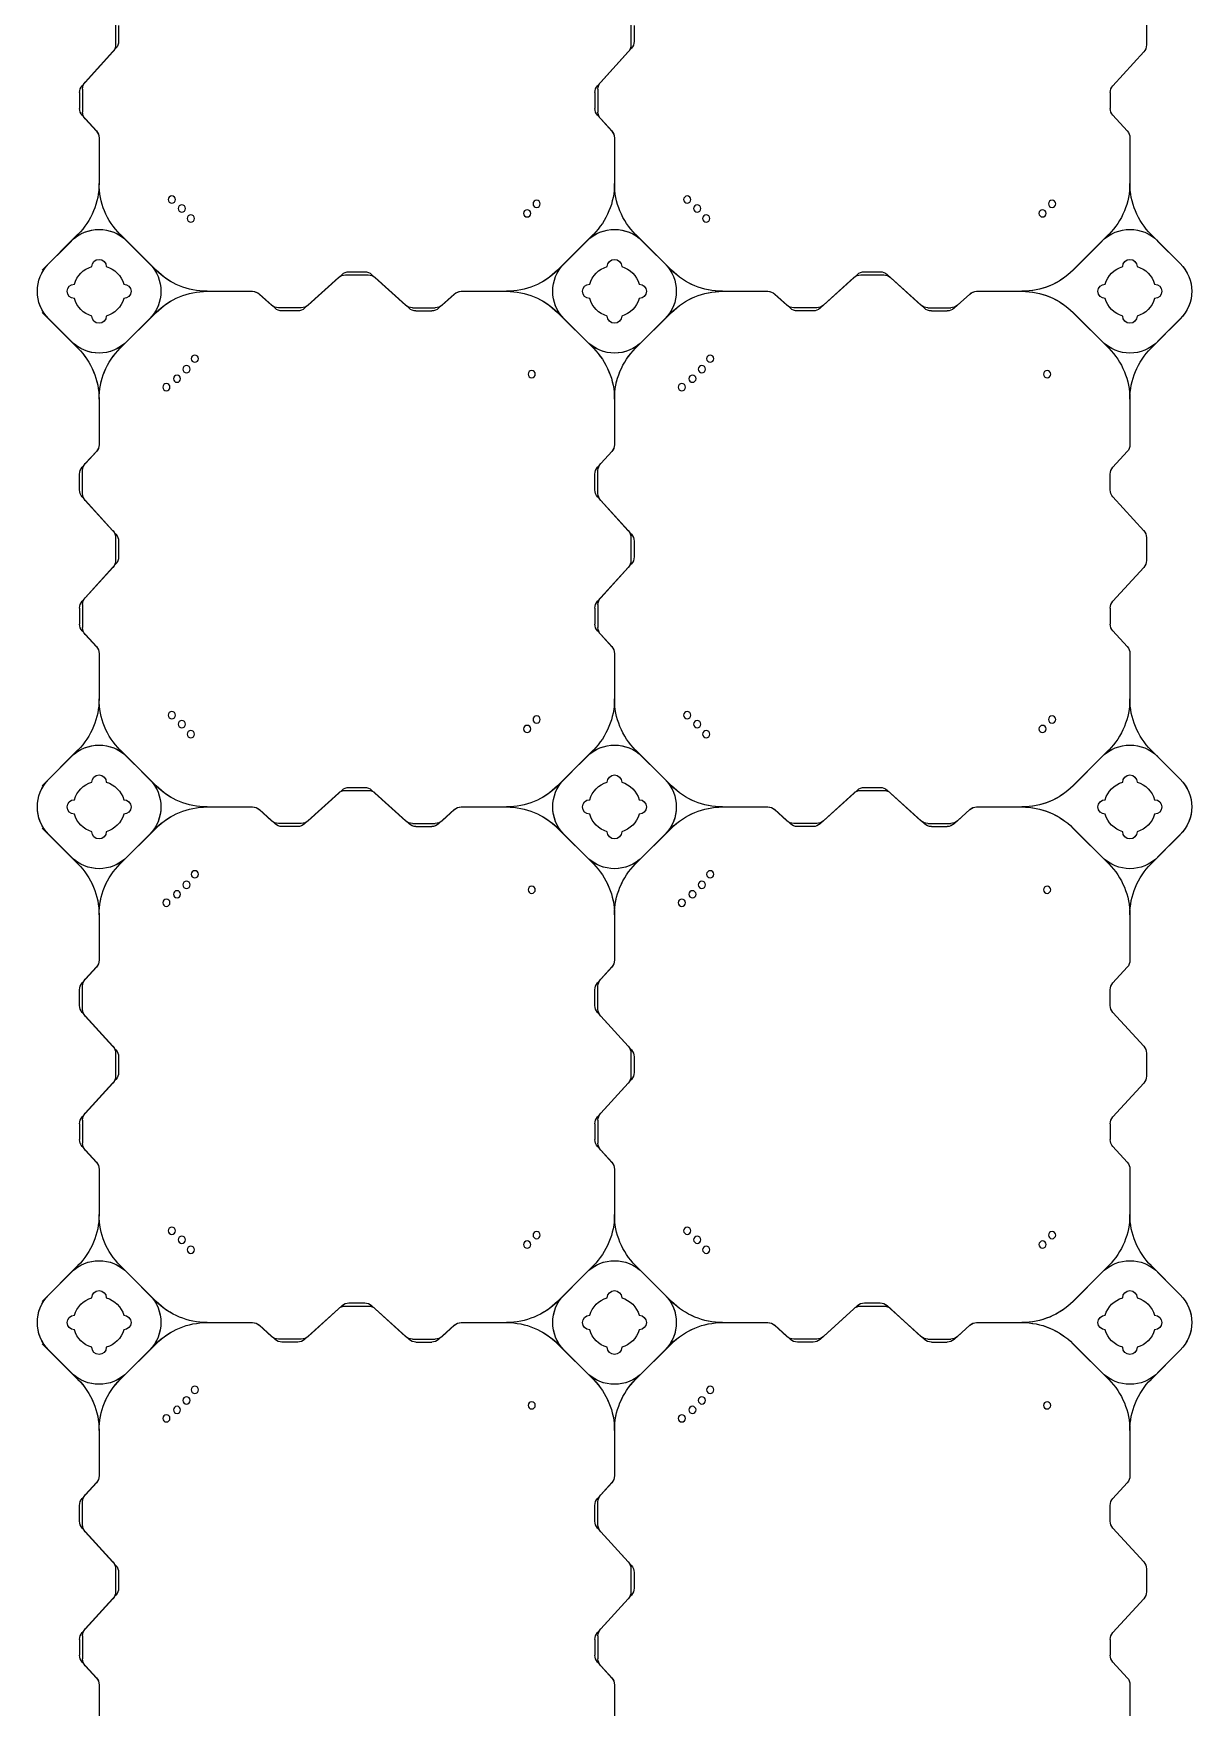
# Model space of a CAD drawing. Header units: millimetres. Extents: x -1612139 to -1260738, y 1141106 to 1536160.
# Drawn here: x -1325991 to -1324864, y 1188703 to 1190326 of the extents above; entities that cross this region are included whole.
import ezdxf

# ---------------------------------------------------------------- set-up
doc = ezdxf.new("R2010")
doc.units = ezdxf.units.MM
doc.header["$LTSCALE"] = 10
doc.layers.get('0').update_dxf_attribs({"linetype": 'CONTINUOUS'})
doc.layers.add('W-FLOAT_BOWL浮筒', color=253, linetype='CONTINUOUS')

# ---------------------------------------------------------------- blocks, each defined once
blk = doc.blocks.new('蓝色')
at = {"layer": 'W-FLOAT_BOWL浮筒', "color": 5}
for p, q in [((20006.3, -3648.4), (20006.3, -3604.2)), ((20006.3, -3648.2), (20006.3, -3604.2)), ((20506.3, -3648.4), (20506.3, -3604.2)), ((20506.3, -3648.2), (20506.3, -3604.2)), ((21006.3, -3648.4), (21006.3, -3604.2)), ((19989.9, -3670.3), (20003.7, -3655.1)), ((19992.9, -3666.8), (20003.7, -3654.9)), ((20489.9, -3670.3), (20503.7, -3655.1)), ((20492.9, -3666.8), (20503.7, -3654.9)), ((20989.9, -3670.3), (21003.7, -3655.1)), ((19987.3, -3692.3), (19987.3, -3677)), ((19990.3, -3695.8), (19990.3, -3673.5)), ((20487.3, -3692.3), (20487.3, -3677)), ((20490.3, -3695.8), (20490.3, -3673.5)), ((20987.3, -3692.3), (20987.3, -3677)), ((19989.9, -3699), (20019.7, -3731.8)), ((20489.9, -3699), (20519.7, -3731.8)), ((20989.9, -3699), (21019.7, -3731.8)), ((19992.9, -3702.5), (20022.7, -3735.3)), ((20492.9, -3702.5), (20522.7, -3735.3)), ((20022.3, -3760.8), (20022.3, -3738.5)), ((20025.3, -3757.3), (20025.3, -3742)), ((20522.3, -3760.8), (20522.3, -3738.5)), ((20525.3, -3757.3), (20525.3, -3742)), ((21022.3, -3760.8), (21022.3, -3738.5)), ((19992.9, -3796.8), (20022.7, -3764)), ((20492.9, -3796.8), (20522.7, -3764)), ((19989.9, -3800.3), (20019.7, -3767.5)), ((20489.9, -3800.3), (20519.7, -3767.5)), ((20989.9, -3800.3), (21019.7, -3767.5)), ((19987.3, -3807), (19987.3, -3822.3)), ((19990.3, -3803.5), (19990.3, -3825.8)), ((20487.3, -3807), (20487.3, -3822.3)), ((20490.3, -3803.5), (20490.3, -3825.8)), ((20987.3, -3807), (20987.3, -3822.3)), ((19989.9, -3829), (20003.7, -3844.2)), ((20489.9, -3829), (20503.7, -3844.2)), ((20989.9, -3829), (21003.7, -3844.2)), ((19992.9, -3832.5), (20003.7, -3844.4)), ((20492.9, -3832.5), (20503.7, -3844.4)), ((20006.3, -3894.9), (20006.3, -3850.9)), ((20006.3, -3894.9), (20006.3, -3851.1)), ((20506.3, -3894.9), (20506.3, -3850.9)), ((20506.3, -3894.9), (20506.3, -3851.1)), ((21006.3, -3894.9), (21006.3, -3850.9)), ((19951.1, -3979.1), (19985.8, -3944.4)), ((19957.5, -3972.8), (19985.8, -3944.5)), ((20061.6, -3979.1), (20026.8, -3944.4)), ((20055.2, -3972.8), (20026.8, -3944.5)), ((20451.1, -3979.1), (20485.8, -3944.4)), ((20457.5, -3972.8), (20485.8, -3944.5)), ((20561.6, -3979.1), (20526.8, -3944.4)), ((20555.2, -3972.8), (20526.8, -3944.5)), ((20951.1, -3979.1), (20985.8, -3944.4)), ((21055.2, -3972.8), (21026.8, -3944.5)), ((19979.5, -3950.8), (19951.2, -3979.1)), ((19957.5, -3972.7), (19979.4, -3950.8)), ((20033.2, -3950.8), (20055.2, -3972.7)), ((20033.2, -3950.8), (20061.5, -3979.1)), ((20479.5, -3950.8), (20451.2, -3979.1)), ((20457.5, -3972.7), (20479.4, -3950.8)), ((20533.2, -3950.8), (20555.2, -3972.7)), ((20533.2, -3950.8), (20561.5, -3979.1)), ((20979.5, -3950.8), (20951.2, -3979.1)), ((21033.2, -3950.8), (21055.2, -3972.7)), ((20173.5, -3986.2), (20161.6, -3997)), ((20177, -3983.2), (20161.8, -3997)), ((20202.5, -3983.6), (20180.2, -3983.6)), ((20199, -3980.6), (20183.7, -3980.6)), ((20205.7, -3983.2), (20238.5, -4013)), ((20209.2, -3986.2), (20242, -4016)), ((20303.5, -3986.2), (20270.7, -4016)), ((20307, -3983.2), (20274.2, -4013)), ((20310.2, -3983.6), (20332.5, -3983.6)), ((20313.7, -3980.6), (20329, -3980.6)), ((20335.7, -3983.2), (20350.9, -3997)), ((20339.2, -3986.2), (20351.1, -3997)), ((20673.5, -3986.2), (20661.6, -3997)), ((20677, -3983.2), (20661.8, -3997)), ((20702.5, -3983.6), (20680.2, -3983.6)), ((20699, -3980.6), (20683.7, -3980.6)), ((20705.7, -3983.2), (20738.5, -4013)), ((20709.2, -3986.2), (20742, -4016)), ((20803.5, -3986.2), (20770.7, -4016)), ((20807, -3983.2), (20774.2, -4013)), ((20810.2, -3983.6), (20832.5, -3983.6)), ((20813.7, -3980.6), (20829, -3980.6)), ((20835.7, -3983.2), (20850.9, -3997)), ((20839.2, -3986.2), (20851.1, -3997)), ((20110.9, -3999.6), (20155.1, -3999.6)), ((20110.9, -3999.6), (20154.9, -3999.6)), ((20357.6, -3999.6), (20401.6, -3999.6)), ((20357.8, -3999.6), (20401.6, -3999.6)), ((20610.9, -3999.6), (20655.1, -3999.6)), ((20610.9, -3999.6), (20654.9, -3999.6)), ((20857.6, -3999.6), (20901.6, -3999.6)), ((20857.8, -3999.6), (20901.6, -3999.6)), ((19985.8, -4054.9), (19951.1, -4020.1)), ((19979.5, -4048.4), (19951.2, -4020.1)), ((20026.8, -4054.9), (20061.6, -4020.1)), ((20033.2, -4048.4), (20061.5, -4020.1)), ((20245.2, -4015.6), (20267.5, -4015.6)), ((20248.7, -4018.6), (20264, -4018.6)), ((20485.8, -4054.9), (20451.1, -4020.1)), ((20479.5, -4048.4), (20451.2, -4020.1)), ((20526.8, -4054.9), (20561.6, -4020.1)), ((20533.2, -4048.4), (20561.5, -4020.1)), ((20745.2, -4015.6), (20767.5, -4015.6)), ((20748.7, -4018.6), (20764, -4018.6)), ((20985.8, -4054.9), (20951.1, -4020.1)), ((20979.5, -4048.4), (20951.2, -4020.1)), ((19979.4, -4048.4), (19957.5, -4026.5)), ((19957.5, -4026.5), (19985.8, -4054.8)), ((20055.2, -4026.5), (20026.8, -4054.8)), ((20055.2, -4026.5), (20033.2, -4048.4)), ((20479.4, -4048.4), (20457.5, -4026.5)), ((20457.5, -4026.5), (20485.8, -4054.8)), ((20555.2, -4026.5), (20526.8, -4054.8)), ((20555.2, -4026.5), (20533.2, -4048.4)), ((21055.2, -4026.5), (21026.8, -4054.8)), ((21055.2, -4026.5), (21033.2, -4048.4)), ((20006.3, -4148.4), (20006.3, -4104.2)), ((20006.3, -4148.2), (20006.3, -4104.2)), ((20506.3, -4148.4), (20506.3, -4104.2)), ((20506.3, -4148.2), (20506.3, -4104.2)), ((21006.3, -4148.4), (21006.3, -4104.2)), ((19989.9, -4170.3), (20003.7, -4155.1)), ((19992.9, -4166.8), (20003.7, -4154.9)), ((20489.9, -4170.3), (20503.7, -4155.1)), ((20492.9, -4166.8), (20503.7, -4154.9)), ((20989.9, -4170.3), (21003.7, -4155.1)), ((19987.3, -4192.3), (19987.3, -4177)), ((19990.3, -4195.8), (19990.3, -4173.5)), ((20487.3, -4192.3), (20487.3, -4177)), ((20490.3, -4195.8), (20490.3, -4173.5)), ((20987.3, -4192.3), (20987.3, -4177)), ((19989.9, -4199), (20019.7, -4231.8)), ((19992.9, -4202.5), (20022.7, -4235.3)), ((20489.9, -4199), (20519.7, -4231.8)), ((20492.9, -4202.5), (20522.7, -4235.3)), ((20989.9, -4199), (21019.7, -4231.8)), ((20022.3, -4260.8), (20022.3, -4238.5)), ((20025.3, -4257.3), (20025.3, -4242)), ((20522.3, -4260.8), (20522.3, -4238.5)), ((20525.3, -4257.3), (20525.3, -4242)), ((21022.3, -4260.8), (21022.3, -4238.5)), ((19989.9, -4300.3), (20019.7, -4267.5)), ((19992.9, -4296.8), (20022.7, -4264)), ((20489.9, -4300.3), (20519.7, -4267.5)), ((20492.9, -4296.8), (20522.7, -4264)), ((20989.9, -4300.3), (21019.7, -4267.5)), ((19987.3, -4307), (19987.3, -4322.3)), ((19990.3, -4303.5), (19990.3, -4325.8)), ((20487.3, -4307), (20487.3, -4322.3)), ((20490.3, -4303.5), (20490.3, -4325.8)), ((20987.3, -4307), (20987.3, -4322.3)), ((19989.9, -4329), (20003.7, -4344.2)), ((19992.9, -4332.5), (20003.7, -4344.4)), ((20489.9, -4329), (20503.7, -4344.2)), ((20492.9, -4332.5), (20503.7, -4344.4)), ((20989.9, -4329), (21003.7, -4344.2)), ((20006.3, -4394.9), (20006.3, -4350.9)), ((20006.3, -4394.9), (20006.3, -4351.1)), ((20506.3, -4394.9), (20506.3, -4350.9)), ((20506.3, -4394.9), (20506.3, -4351.1)), ((21006.3, -4394.9), (21006.3, -4350.9)), ((19951.1, -4479.1), (19985.8, -4444.4)), ((19957.5, -4472.8), (19985.8, -4444.5)), ((20061.6, -4479.1), (20026.8, -4444.4)), ((20055.2, -4472.8), (20026.8, -4444.5)), ((20451.1, -4479.1), (20485.8, -4444.4)), ((20457.5, -4472.8), (20485.8, -4444.5)), ((20561.6, -4479.1), (20526.8, -4444.4)), ((20555.2, -4472.8), (20526.8, -4444.5)), ((20951.1, -4479.1), (20985.8, -4444.4)), ((21055.2, -4472.8), (21026.8, -4444.5)), ((19979.5, -4450.8), (19951.2, -4479.1)), ((19957.5, -4472.7), (19979.4, -4450.8)), ((20033.2, -4450.8), (20055.2, -4472.7)), ((20033.2, -4450.8), (20061.5, -4479.1)), ((20479.5, -4450.8), (20451.2, -4479.1)), ((20457.5, -4472.7), (20479.4, -4450.8)), ((20533.2, -4450.8), (20555.2, -4472.7)), ((20533.2, -4450.8), (20561.5, -4479.1)), ((20979.5, -4450.8), (20951.2, -4479.1)), ((21033.2, -4450.8), (21055.2, -4472.7)), ((20173.5, -4486.2), (20161.6, -4497)), ((20177, -4483.2), (20161.8, -4497)), ((20202.5, -4483.6), (20180.2, -4483.6)), ((20199, -4480.6), (20183.7, -4480.6)), ((20205.7, -4483.2), (20238.5, -4513)), ((20209.2, -4486.2), (20242, -4516)), ((20303.5, -4486.2), (20270.7, -4516)), ((20307, -4483.2), (20274.2, -4513)), ((20310.2, -4483.6), (20332.5, -4483.6)), ((20313.7, -4480.6), (20329, -4480.6)), ((20335.7, -4483.2), (20350.9, -4497)), ((20339.2, -4486.2), (20351.1, -4497)), ((20673.5, -4486.2), (20661.6, -4497)), ((20677, -4483.2), (20661.8, -4497)), ((20702.5, -4483.6), (20680.2, -4483.6)), ((20699, -4480.6), (20683.7, -4480.6)), ((20705.7, -4483.2), (20738.5, -4513)), ((20709.2, -4486.2), (20742, -4516)), ((20803.5, -4486.2), (20770.7, -4516)), ((20807, -4483.2), (20774.2, -4513)), ((20810.2, -4483.6), (20832.5, -4483.6)), ((20813.7, -4480.6), (20829, -4480.6)), ((20835.7, -4483.2), (20850.9, -4497)), ((20839.2, -4486.2), (20851.1, -4497)), ((20110.9, -4499.6), (20155.1, -4499.6)), ((20110.9, -4499.6), (20154.9, -4499.6)), ((20357.6, -4499.6), (20401.6, -4499.6)), ((20357.8, -4499.6), (20401.6, -4499.6)), ((20610.9, -4499.6), (20655.1, -4499.6)), ((20610.9, -4499.6), (20654.9, -4499.6)), ((20857.6, -4499.6), (20901.6, -4499.6)), ((20857.8, -4499.6), (20901.6, -4499.6)), ((19985.8, -4554.9), (19951.1, -4520.1)), ((19979.5, -4548.4), (19951.2, -4520.1)), ((19979.4, -4548.4), (19957.5, -4526.5)), ((19957.5, -4526.5), (19985.8, -4554.8)), ((20026.8, -4554.9), (20061.6, -4520.1)), ((20055.2, -4526.5), (20026.8, -4554.8)), ((20033.2, -4548.4), (20061.5, -4520.1)), ((20055.2, -4526.5), (20033.2, -4548.4)), ((20245.2, -4515.6), (20267.5, -4515.6)), ((20248.7, -4518.6), (20264, -4518.6)), ((20485.8, -4554.9), (20451.1, -4520.1)), ((20479.5, -4548.4), (20451.2, -4520.1)), ((20479.4, -4548.4), (20457.5, -4526.5)), ((20457.5, -4526.5), (20485.8, -4554.8)), ((20526.8, -4554.9), (20561.6, -4520.1)), ((20555.2, -4526.5), (20526.8, -4554.8)), ((20533.2, -4548.4), (20561.5, -4520.1)), ((20555.2, -4526.5), (20533.2, -4548.4)), ((20745.2, -4515.6), (20767.5, -4515.6)), ((20748.7, -4518.6), (20764, -4518.6)), ((20985.8, -4554.9), (20951.1, -4520.1)), ((20979.5, -4548.4), (20951.2, -4520.1)), ((21055.2, -4526.5), (21026.8, -4554.8)), ((21055.2, -4526.5), (21033.2, -4548.4)), ((20006.3, -4648.4), (20006.3, -4604.2)), ((20006.3, -4648.2), (20006.3, -4604.2)), ((20506.3, -4648.4), (20506.3, -4604.2)), ((20506.3, -4648.2), (20506.3, -4604.2)), ((21006.3, -4648.4), (21006.3, -4604.2)), ((19989.9, -4670.3), (20003.7, -4655.1)), ((19992.9, -4666.8), (20003.7, -4654.9)), ((20489.9, -4670.3), (20503.7, -4655.1)), ((20492.9, -4666.8), (20503.7, -4654.9)), ((20989.9, -4670.3), (21003.7, -4655.1)), ((19990.3, -4695.8), (19990.3, -4673.5)), ((20490.3, -4695.8), (20490.3, -4673.5)), ((19987.3, -4692.3), (19987.3, -4677)), ((20487.3, -4692.3), (20487.3, -4677)), ((20987.3, -4692.3), (20987.3, -4677)), ((19989.9, -4699), (20019.7, -4731.8)), ((19992.9, -4702.5), (20022.7, -4735.3)), ((20489.9, -4699), (20519.7, -4731.8)), ((20492.9, -4702.5), (20522.7, -4735.3)), ((20989.9, -4699), (21019.7, -4731.8)), ((20022.3, -4760.8), (20022.3, -4738.5)), ((20522.3, -4760.8), (20522.3, -4738.5)), ((21022.3, -4760.8), (21022.3, -4738.5)), ((20025.3, -4757.3), (20025.3, -4742)), ((20525.3, -4757.3), (20525.3, -4742)), ((19989.9, -4800.3), (20019.7, -4767.5)), ((19992.9, -4796.8), (20022.7, -4764)), ((20489.9, -4800.3), (20519.7, -4767.5)), ((20492.9, -4796.8), (20522.7, -4764)), ((20989.9, -4800.3), (21019.7, -4767.5)), ((19990.3, -4803.5), (19990.3, -4825.8)), ((20490.3, -4803.5), (20490.3, -4825.8)), ((19987.3, -4807), (19987.3, -4822.3)), ((20487.3, -4807), (20487.3, -4822.3)), ((20987.3, -4807), (20987.3, -4822.3)), ((19989.9, -4829), (20003.7, -4844.2)), ((19992.9, -4832.5), (20003.7, -4844.4)), ((20489.9, -4829), (20503.7, -4844.2)), ((20492.9, -4832.5), (20503.7, -4844.4)), ((20989.9, -4829), (21003.7, -4844.2)), ((20006.3, -4894.9), (20006.3, -4850.9)), ((20006.3, -4894.9), (20006.3, -4851.1)), ((20506.3, -4894.9), (20506.3, -4850.9)), ((20506.3, -4894.9), (20506.3, -4851.1)), ((21006.3, -4894.9), (21006.3, -4850.9)), ((19951.1, -4979.1), (19985.8, -4944.4)), ((19979.5, -4950.8), (19951.2, -4979.1)), ((19957.5, -4972.8), (19985.8, -4944.5)), ((19957.5, -4972.7), (19979.4, -4950.8)), ((20061.6, -4979.1), (20026.8, -4944.4)), ((20055.2, -4972.8), (20026.8, -4944.5)), ((20033.2, -4950.8), (20055.2, -4972.7)), ((20033.2, -4950.8), (20061.5, -4979.1)), ((20451.1, -4979.1), (20485.8, -4944.4)), ((20479.5, -4950.8), (20451.2, -4979.1)), ((20457.5, -4972.8), (20485.8, -4944.5)), ((20457.5, -4972.7), (20479.4, -4950.8)), ((20561.6, -4979.1), (20526.8, -4944.4)), ((20555.2, -4972.8), (20526.8, -4944.5)), ((20533.2, -4950.8), (20555.2, -4972.7)), ((20533.2, -4950.8), (20561.5, -4979.1)), ((20951.1, -4979.1), (20985.8, -4944.4)), ((20979.5, -4950.8), (20951.2, -4979.1)), ((21055.2, -4972.8), (21026.8, -4944.5)), ((21033.2, -4950.8), (21055.2, -4972.7)), ((20177, -4983.2), (20161.8, -4997)), ((20202.5, -4983.6), (20180.2, -4983.6)), ((20199, -4980.6), (20183.7, -4980.6)), ((20205.7, -4983.2), (20238.5, -5013)), ((20307, -4983.2), (20274.2, -5013)), ((20310.2, -4983.6), (20332.5, -4983.6)), ((20313.7, -4980.6), (20329, -4980.6)), ((20335.7, -4983.2), (20350.9, -4997)), ((20677, -4983.2), (20661.8, -4997)), ((20702.5, -4983.6), (20680.2, -4983.6)), ((20699, -4980.6), (20683.7, -4980.6)), ((20705.7, -4983.2), (20738.5, -5013)), ((20807, -4983.2), (20774.2, -5013)), ((20810.2, -4983.6), (20832.5, -4983.6)), ((20813.7, -4980.6), (20829, -4980.6)), ((20835.7, -4983.2), (20850.9, -4997)), ((20110.9, -4999.6), (20155.1, -4999.6)), ((20110.9, -4999.6), (20154.9, -4999.6)), ((20173.5, -4986.2), (20161.6, -4997)), ((20209.2, -4986.2), (20242, -5016)), ((20303.5, -4986.2), (20270.7, -5016)), ((20339.2, -4986.2), (20351.1, -4997)), ((20357.6, -4999.6), (20401.6, -4999.6)), ((20357.8, -4999.6), (20401.6, -4999.6)), ((20610.9, -4999.6), (20655.1, -4999.6)), ((20610.9, -4999.6), (20654.9, -4999.6)), ((20673.5, -4986.2), (20661.6, -4997)), ((20709.2, -4986.2), (20742, -5016)), ((20803.5, -4986.2), (20770.7, -5016)), ((20839.2, -4986.2), (20851.1, -4997)), ((20857.6, -4999.6), (20901.6, -4999.6)), ((20857.8, -4999.6), (20901.6, -4999.6)), ((20245.2, -5015.6), (20267.5, -5015.6)), ((20745.2, -5015.6), (20767.5, -5015.6)), ((19985.8, -5054.9), (19951.1, -5020.1)), ((19979.5, -5048.4), (19951.2, -5020.1)), ((19979.4, -5048.4), (19957.5, -5026.5)), ((19957.5, -5026.5), (19985.8, -5054.8)), ((20026.8, -5054.9), (20061.6, -5020.1)), ((20055.2, -5026.5), (20026.8, -5054.8)), ((20033.2, -5048.4), (20061.5, -5020.1)), ((20055.2, -5026.5), (20033.2, -5048.4)), ((20248.7, -5018.6), (20264, -5018.6)), ((20485.8, -5054.9), (20451.1, -5020.1)), ((20479.5, -5048.4), (20451.2, -5020.1)), ((20479.4, -5048.4), (20457.5, -5026.5)), ((20457.5, -5026.5), (20485.8, -5054.8)), ((20526.8, -5054.9), (20561.6, -5020.1)), ((20555.2, -5026.5), (20526.8, -5054.8)), ((20533.2, -5048.4), (20561.5, -5020.1)), ((20555.2, -5026.5), (20533.2, -5048.4)), ((20748.7, -5018.6), (20764, -5018.6)), ((20985.8, -5054.9), (20951.1, -5020.1)), ((20979.5, -5048.4), (20951.2, -5020.1)), ((21055.2, -5026.5), (21026.8, -5054.8)), ((21055.2, -5026.5), (21033.2, -5048.4)), ((20006.3, -5148.4), (20006.3, -5104.2)), ((20006.3, -5148.2), (20006.3, -5104.2)), ((20506.3, -5148.4), (20506.3, -5104.2)), ((20506.3, -5148.2), (20506.3, -5104.2)), ((21006.3, -5148.4), (21006.3, -5104.2)), ((19989.9, -5170.3), (20003.7, -5155.1)), ((19992.9, -5166.8), (20003.7, -5154.9)), ((20489.9, -5170.3), (20503.7, -5155.1)), ((20492.9, -5166.8), (20503.7, -5154.9)), ((20989.9, -5170.3), (21003.7, -5155.1)), ((19987.3, -5192.3), (19987.3, -5177)), ((19990.3, -5195.8), (19990.3, -5173.5)), ((20487.3, -5192.3), (20487.3, -5177)), ((20490.3, -5195.8), (20490.3, -5173.5)), ((20987.3, -5192.3), (20987.3, -5177)), ((19989.9, -5199), (20019.7, -5231.8)), ((19992.9, -5202.5), (20022.7, -5235.3)), ((20489.9, -5199), (20519.7, -5231.8)), ((20492.9, -5202.5), (20522.7, -5235.3)), ((20989.9, -5199), (21019.7, -5231.8)), ((20022.3, -5260.8), (20022.3, -5238.5)), ((20025.3, -5257.3), (20025.3, -5242)), ((20522.3, -5260.8), (20522.3, -5238.5)), ((20525.3, -5257.3), (20525.3, -5242)), ((21022.3, -5260.8), (21022.3, -5238.5))]:
    blk.add_line(p, q, dxfattribs=at)
for centre in [(20071.6, -3906.7), (20081.9, -3914.9), (20571.6, -3906.7), (20581.9, -3914.9), (20091.1, -3924.1), (20426, -3919.3), (20591.1, -3924.1), (20926, -3919.3), (20099.2, -3934.3), (20599.2, -3934.3), (20095.3, -4070.2), (20421.6, -4075.2), (20595.3, -4070.2), (20921.6, -4075.2), (20076.9, -4088.6), (20086.6, -4079.9), (20430.8, -4084.4), (20576.9, -4088.6), (20586.6, -4079.9), (20930.8, -4084.4), (20071.6, -4406.7), (20081.9, -4414.9), (20571.6, -4406.7), (20581.9, -4414.9), (20091.1, -4424.1), (20099.2, -4434.3), (20426, -4419.3), (20591.1, -4424.1), (20599.2, -4434.3), (20926, -4419.3), (20086.6, -4579.9), (20095.3, -4570.2), (20421.6, -4575.2), (20586.6, -4579.9), (20595.3, -4570.2), (20921.6, -4575.2), (20076.9, -4588.6), (20430.8, -4584.4), (20576.9, -4588.6), (20930.8, -4584.4), (20071.6, -4906.7), (20081.9, -4914.9), (20426, -4919.3), (20571.6, -4906.7), (20581.9, -4914.9), (20926, -4919.3), (20091.1, -4924.1), (20099.2, -4934.3), (20591.1, -4924.1), (20599.2, -4934.3), (20086.6, -5079.9), (20095.3, -5070.2), (20421.6, -5075.2), (20430.8, -5084.4), (20586.6, -5079.9), (20595.3, -5070.2), (20921.6, -5075.2), (20930.8, -5084.4), (20076.9, -5088.6), (20576.9, -5088.6)]:
    blk.add_circle(centre, 3.5, dxfattribs=at)
for centre, radius, start, end in [((19996.3, -3648.2), 10, 317.7263, 0), ((19996.3, -3648.4), 10, 317.7263, 0), ((20496.3, -3648.2), 10, 317.7263, 0), ((20496.3, -3648.4), 10, 317.7263, 0), ((20996.3, -3648.4), 10, 317.7263, 0), ((20000.3, -3673.5), 10, 137.7263, 180), ((20500.3, -3673.5), 10, 137.7263, 180), ((19997.3, -3677), 10, 137.7263, 180), ((20497.3, -3677), 10, 137.7263, 180), ((20997.3, -3677), 10, 137.7263, 180), ((19997.3, -3692.3), 10, 180, 222.2737), ((20000.3, -3695.8), 10, 180, 222.2737), ((20497.3, -3692.3), 10, 180, 222.2737), ((20500.3, -3695.8), 10, 180, 222.2737), ((20997.3, -3692.3), 10, 180, 222.2737), ((20012.3, -3738.5), 10, 0, 42.2737), ((20512.3, -3738.5), 10, 0, 42.2737), ((21012.3, -3738.5), 10, 0, 42.2737), ((20015.3, -3742), 10, 0, 42.2737), ((20515.3, -3742), 10, 0, 42.2737), ((20012.3, -3760.8), 10, 317.7263, 0), ((20015.3, -3757.3), 10, 317.7263, 0), ((20512.3, -3760.8), 10, 317.7263, 0), ((20515.3, -3757.3), 10, 317.7263, 0), ((21012.3, -3760.8), 10, 317.7263, 0), ((20000.3, -3803.5), 10, 137.7263, 180), ((20500.3, -3803.5), 10, 137.7263, 180), ((19997.3, -3807), 10, 137.7263, 180), ((20497.3, -3807), 10, 137.7263, 180), ((20997.3, -3807), 10, 137.7263, 180), ((19997.3, -3822.3), 10, 180, 222.2737), ((20000.3, -3825.8), 10, 180, 222.2737), ((20497.3, -3822.3), 10, 180, 222.2737), ((20500.3, -3825.8), 10, 180, 222.2737), ((20997.3, -3822.3), 10, 180, 222.2737), ((19996.3, -3850.9), 10, 0, 42.2737), ((19996.3, -3851.1), 10, 0, 42.2737), ((20496.3, -3850.9), 10, 0, 42.2737), ((20496.3, -3851.1), 10, 0, 42.2737), ((20996.3, -3850.9), 10, 0, 42.2737), ((19936.3, -3894.9), 70, 315, 0), ((19936.3, -3895), 70, 315, 0), ((20076.3, -3894.9), 70, 180, 225), ((20076.3, -3895), 70, 180, 225), ((20436.3, -3894.9), 70, 315, 0), ((20436.3, -3895), 70, 315, 0), ((20576.3, -3894.9), 70, 180, 225), ((20576.3, -3895), 70, 180, 225), ((20936.3, -3894.9), 70, 315, 0), ((21076.3, -3895), 70, 180, 225), ((20006.3, -3977.7), 38, 45, 135), ((20006.4, -3977.7), 38, 45, 135), ((20506.3, -3977.7), 38, 45, 135), ((20506.4, -3977.7), 38, 45, 135), ((21006.4, -3977.7), 38, 45, 135), ((19984.4, -3999.6), 38, 135, 225), ((19984.4, -3999.7), 38, 135, 225), ((20006.3, -3999.6), 25, 106.2602, 163.7398), ((20006.3, -3999.6), 25, 106.2602, 163.7398), ((20006.3, -3999.6), 25, 106.2602, 163.7398), ((20006.3, -3999.6), 25, 106.2602, 163.7398), ((20006.3, -3975.6), 7, 0, 180), ((20006.3, -3975.6), 7, 0, 180), ((20006.3, -3975.6), 7, 0, 180), ((20006.3, -3975.6), 7, 0, 180), ((20006.3, -3999.6), 25, 16.2602, 73.7398), ((20006.3, -3999.6), 25, 16.2602, 73.7398), ((20006.3, -3999.6), 25, 16.2602, 73.7398), ((20006.3, -3999.6), 25, 16.2602, 73.7398), ((20028.3, -3999.6), 38, 315, 45), ((20028.3, -3999.7), 38, 315, 45), ((20484.4, -3999.6), 38, 135, 225), ((20484.4, -3999.7), 38, 135, 225), ((20506.3, -3999.6), 25, 106.2602, 163.7398), ((20506.3, -3999.6), 25, 106.2602, 163.7398), ((20506.3, -3999.6), 25, 106.2602, 163.7398), ((20506.3, -3999.6), 25, 106.2602, 163.7398), ((20506.3, -3975.6), 7, 0, 180), ((20506.3, -3975.6), 7, 0, 180), ((20506.3, -3975.6), 7, 0, 180), ((20506.3, -3975.6), 7, 0, 180), ((20506.3, -3999.6), 25, 16.2602, 73.7398), ((20506.3, -3999.6), 25, 16.2602, 73.7398), ((20506.3, -3999.6), 25, 16.2602, 73.7398), ((20506.3, -3999.6), 25, 16.2602, 73.7398), ((20528.3, -3999.6), 38, 315, 45), ((20528.3, -3999.7), 38, 315, 45), ((21006.3, -3999.6), 25, 106.2602, 163.7398), ((21006.3, -3999.6), 25, 106.2602, 163.7398), ((21006.3, -3975.6), 7, 0, 180), ((21006.3, -3975.6), 7, 0, 180), ((21006.3, -3999.6), 25, 16.2602, 73.7398), ((21006.3, -3999.6), 25, 16.2602, 73.7398), ((21028.3, -3999.6), 38, 315, 45), ((21028.3, -3999.7), 38, 315, 45), ((19982.3, -3999.6), 7, 90, 270), ((19982.3, -3999.6), 7, 90, 270), ((19982.3, -3999.6), 7, 90, 270), ((19982.3, -3999.6), 7, 90, 270), ((20030.3, -3999.6), 7, 270, 90), ((20030.3, -3999.6), 7, 270, 90), ((20030.3, -3999.6), 7, 270, 90), ((20030.3, -3999.6), 7, 270, 90), ((20111, -3929.6), 70, 225, 270), ((20111.1, -3929.6), 70, 225, 270), ((20180.2, -3993.6), 10, 90, 132.2737), ((20183.7, -3990.6), 10, 90, 132.2737), ((20199, -3990.6), 10, 47.7263, 90), ((20202.5, -3993.6), 10, 47.7263, 90), ((20310.2, -3993.6), 10, 90, 132.2737), ((20313.7, -3990.6), 10, 90, 132.2737), ((20329, -3990.6), 10, 47.7263, 90), ((20332.5, -3993.6), 10, 47.7263, 90), ((20401.6, -3929.6), 70, 270, 315), ((20401.7, -3929.6), 70, 270, 315), ((20482.3, -3999.6), 7, 90, 270), ((20482.3, -3999.6), 7, 90, 270), ((20482.3, -3999.6), 7, 90, 270), ((20482.3, -3999.6), 7, 90, 270), ((20530.3, -3999.6), 7, 270, 90), ((20530.3, -3999.6), 7, 270, 90), ((20530.3, -3999.6), 7, 270, 90), ((20530.3, -3999.6), 7, 270, 90), ((20611, -3929.6), 70, 225, 270), ((20611.1, -3929.6), 70, 225, 270), ((20680.2, -3993.6), 10, 90, 132.2737), ((20683.7, -3990.6), 10, 90, 132.2737), ((20699, -3990.6), 10, 47.7263, 90), ((20702.5, -3993.6), 10, 47.7263, 90), ((20810.2, -3993.6), 10, 90, 132.2737), ((20813.7, -3990.6), 10, 90, 132.2737), ((20829, -3990.6), 10, 47.7263, 90), ((20832.5, -3993.6), 10, 47.7263, 90), ((20901.6, -3929.6), 70, 270, 315), ((20901.7, -3929.6), 70, 270, 315), ((20982.3, -3999.6), 7, 90, 270), ((20982.3, -3999.6), 7, 90, 270), ((21030.3, -3999.6), 7, 270, 90), ((21030.3, -3999.6), 7, 270, 90), ((20006.3, -3999.6), 25, 196.2602, 253.7398), ((20006.3, -3999.6), 25, 196.2602, 253.7398), ((20006.3, -3999.6), 25, 196.2602, 253.7398), ((20006.3, -3999.6), 25, 196.2602, 253.7398), ((20006.3, -3999.6), 25, 286.2602, 343.7398), ((20006.3, -3999.6), 25, 286.2602, 343.7398), ((20006.3, -3999.6), 25, 286.2602, 343.7398), ((20006.3, -3999.6), 25, 286.2602, 343.7398), ((20111, -4069.6), 70, 90, 135), ((20111.1, -4069.6), 70, 90, 135), ((20154.9, -3989.6), 10, 270, 312.2737), ((20155.1, -3989.6), 10, 270, 312.2737), ((20357.6, -3989.6), 10, 227.7263, 270), ((20357.8, -3989.6), 10, 227.7263, 270), ((20401.6, -4069.6), 70, 45, 90), ((20401.7, -4069.6), 70, 45, 90), ((20506.3, -3999.6), 25, 196.2602, 253.7398), ((20506.3, -3999.6), 25, 196.2602, 253.7398), ((20506.3, -3999.6), 25, 196.2602, 253.7398), ((20506.3, -3999.6), 25, 196.2602, 253.7398), ((20506.3, -3999.6), 25, 286.2602, 343.7398), ((20506.3, -3999.6), 25, 286.2602, 343.7398), ((20506.3, -3999.6), 25, 286.2602, 343.7398), ((20506.3, -3999.6), 25, 286.2602, 343.7398), ((20611, -4069.6), 70, 90, 135), ((20611.1, -4069.6), 70, 90, 135), ((20654.9, -3989.6), 10, 270, 312.2737), ((20655.1, -3989.6), 10, 270, 312.2737), ((20857.6, -3989.6), 10, 227.7263, 270), ((20857.8, -3989.6), 10, 227.7263, 270), ((20901.6, -4069.6), 70, 45, 90), ((20901.7, -4069.6), 70, 45, 90), ((21006.3, -3999.6), 25, 196.2602, 253.7398), ((21006.3, -3999.6), 25, 196.2602, 253.7398), ((21006.3, -3999.6), 25, 286.2602, 343.7398), ((21006.3, -3999.6), 25, 286.2602, 343.7398), ((20006.3, -4023.6), 7, 180, 0), ((20006.3, -4023.6), 7, 180, 0), ((20006.3, -4023.6), 7, 180, 0), ((20006.3, -4023.6), 7, 180, 0), ((20245.2, -4005.6), 10, 227.7263, 270), ((20248.7, -4008.6), 10, 227.7263, 270), ((20264, -4008.6), 10, 270, 312.2737), ((20267.5, -4005.6), 10, 270, 312.2737), ((20506.3, -4023.6), 7, 180, 0), ((20506.3, -4023.6), 7, 180, 0), ((20506.3, -4023.6), 7, 180, 0), ((20506.3, -4023.6), 7, 180, 0), ((20745.2, -4005.6), 10, 227.7263, 270), ((20748.7, -4008.6), 10, 227.7263, 270), ((20764, -4008.6), 10, 270, 312.2737), ((20767.5, -4005.6), 10, 270, 312.2737), ((21006.3, -4023.6), 7, 180, 0), ((21006.3, -4023.6), 7, 180, 0), ((20006.3, -4021.6), 38, 225, 315), ((20006.4, -4021.6), 38, 225, 315), ((19936.3, -4104.3), 70, 0, 45), ((19936.3, -4104.3), 70, 0, 45), ((20076.3, -4104.3), 70, 135, 180), ((20076.3, -4104.3), 70, 135, 180), ((20506.3, -4021.6), 38, 225, 315), ((20506.4, -4021.6), 38, 225, 315), ((20436.3, -4104.3), 70, 0, 45), ((20436.3, -4104.3), 70, 0, 45), ((20576.3, -4104.3), 70, 135, 180), ((20576.3, -4104.3), 70, 135, 180), ((21006.4, -4021.6), 38, 225, 315), ((20936.3, -4104.3), 70, 0, 45), ((21076.3, -4104.3), 70, 135, 180), ((19996.3, -4148.2), 10, 317.7263, 0), ((19996.3, -4148.4), 10, 317.7263, 0), ((20496.3, -4148.2), 10, 317.7263, 0), ((20496.3, -4148.4), 10, 317.7263, 0), ((20996.3, -4148.4), 10, 317.7263, 0), ((19997.3, -4177), 10, 137.7263, 180), ((20000.3, -4173.5), 10, 137.7263, 180), ((20497.3, -4177), 10, 137.7263, 180), ((20500.3, -4173.5), 10, 137.7263, 180), ((20997.3, -4177), 10, 137.7263, 180), ((19997.3, -4192.3), 10, 180, 222.2737), ((20000.3, -4195.8), 10, 180, 222.2737), ((20497.3, -4192.3), 10, 180, 222.2737), ((20500.3, -4195.8), 10, 180, 222.2737), ((20997.3, -4192.3), 10, 180, 222.2737), ((20012.3, -4238.5), 10, 0, 42.2737), ((20015.3, -4242), 10, 0, 42.2737), ((20512.3, -4238.5), 10, 0, 42.2737), ((20515.3, -4242), 10, 0, 42.2737), ((21012.3, -4238.5), 10, 0, 42.2737), ((20012.3, -4260.8), 10, 317.7263, 0), ((20015.3, -4257.3), 10, 317.7263, 0), ((20512.3, -4260.8), 10, 317.7263, 0), ((20515.3, -4257.3), 10, 317.7263, 0), ((21012.3, -4260.8), 10, 317.7263, 0), ((19997.3, -4307), 10, 137.7263, 180), ((20000.3, -4303.5), 10, 137.7263, 180), ((20497.3, -4307), 10, 137.7263, 180), ((20500.3, -4303.5), 10, 137.7263, 180), ((20997.3, -4307), 10, 137.7263, 180), ((19997.3, -4322.3), 10, 180, 222.2737), ((20000.3, -4325.8), 10, 180, 222.2737), ((20497.3, -4322.3), 10, 180, 222.2737), ((20500.3, -4325.8), 10, 180, 222.2737), ((20997.3, -4322.3), 10, 180, 222.2737), ((19996.3, -4350.9), 10, 0, 42.2737), ((19996.3, -4351.1), 10, 0, 42.2737), ((20496.3, -4350.9), 10, 0, 42.2737), ((20496.3, -4351.1), 10, 0, 42.2737), ((20996.3, -4350.9), 10, 0, 42.2737), ((19936.3, -4394.9), 70, 315, 0), ((19936.3, -4395), 70, 315, 0), ((20076.3, -4394.9), 70, 180, 225), ((20076.3, -4395), 70, 180, 225), ((20436.3, -4394.9), 70, 315, 0), ((20436.3, -4395), 70, 315, 0), ((20576.3, -4394.9), 70, 180, 225), ((20576.3, -4395), 70, 180, 225), ((20936.3, -4394.9), 70, 315, 0), ((21076.3, -4395), 70, 180, 225), ((20006.3, -4477.7), 38, 45, 135), ((20006.4, -4477.7), 38, 45, 135), ((20506.3, -4477.7), 38, 45, 135), ((20506.4, -4477.7), 38, 45, 135), ((21006.4, -4477.7), 38, 45, 135), ((19984.4, -4499.6), 38, 135, 225), ((19984.4, -4499.7), 38, 135, 225), ((20006.3, -4499.6), 25, 106.2602, 163.7398), ((20006.3, -4499.6), 25, 106.2602, 163.7398), ((20006.3, -4499.6), 25, 106.2602, 163.7398), ((20006.3, -4499.6), 25, 106.2602, 163.7398), ((20006.3, -4475.6), 7, 0, 180), ((20006.3, -4475.6), 7, 0, 180), ((20006.3, -4475.6), 7, 0, 180), ((20006.3, -4475.6), 7, 0, 180), ((20006.3, -4499.6), 25, 16.2602, 73.7398), ((20006.3, -4499.6), 25, 16.2602, 73.7398), ((20006.3, -4499.6), 25, 16.2602, 73.7398), ((20006.3, -4499.6), 25, 16.2602, 73.7398), ((20028.3, -4499.6), 38, 315, 45), ((20028.3, -4499.7), 38, 315, 45), ((20111, -4429.6), 70, 225, 270), ((20111.1, -4429.6), 70, 225, 270), ((20401.6, -4429.6), 70, 270, 315), ((20401.7, -4429.6), 70, 270, 315), ((20484.4, -4499.6), 38, 135, 225), ((20484.4, -4499.7), 38, 135, 225), ((20506.3, -4499.6), 25, 106.2602, 163.7398), ((20506.3, -4499.6), 25, 106.2602, 163.7398), ((20506.3, -4499.6), 25, 106.2602, 163.7398), ((20506.3, -4499.6), 25, 106.2602, 163.7398), ((20506.3, -4475.6), 7, 0, 180), ((20506.3, -4475.6), 7, 0, 180), ((20506.3, -4475.6), 7, 0, 180), ((20506.3, -4475.6), 7, 0, 180), ((20506.3, -4499.6), 25, 16.2602, 73.7398), ((20506.3, -4499.6), 25, 16.2602, 73.7398), ((20506.3, -4499.6), 25, 16.2602, 73.7398), ((20506.3, -4499.6), 25, 16.2602, 73.7398), ((20528.3, -4499.6), 38, 315, 45), ((20528.3, -4499.7), 38, 315, 45), ((20611, -4429.6), 70, 225, 270), ((20611.1, -4429.6), 70, 225, 270), ((20901.6, -4429.6), 70, 270, 315), ((20901.7, -4429.6), 70, 270, 315), ((21006.3, -4499.6), 25, 106.2602, 163.7398), ((21006.3, -4499.6), 25, 106.2602, 163.7398), ((21006.3, -4475.6), 7, 0, 180), ((21006.3, -4475.6), 7, 0, 180), ((21006.3, -4499.6), 25, 16.2602, 73.7398), ((21006.3, -4499.6), 25, 16.2602, 73.7398), ((21028.3, -4499.6), 38, 315, 45), ((21028.3, -4499.7), 38, 315, 45), ((19982.3, -4499.6), 7, 90, 270), ((19982.3, -4499.6), 7, 90, 270), ((19982.3, -4499.6), 7, 90, 270), ((19982.3, -4499.6), 7, 90, 270), ((20030.3, -4499.6), 7, 270, 90), ((20030.3, -4499.6), 7, 270, 90), ((20030.3, -4499.6), 7, 270, 90), ((20030.3, -4499.6), 7, 270, 90), ((20180.2, -4493.6), 10, 90, 132.2737), ((20183.7, -4490.6), 10, 90, 132.2737), ((20199, -4490.6), 10, 47.7263, 90), ((20202.5, -4493.6), 10, 47.7263, 90), ((20310.2, -4493.6), 10, 90, 132.2737), ((20313.7, -4490.6), 10, 90, 132.2737), ((20329, -4490.6), 10, 47.7263, 90), ((20332.5, -4493.6), 10, 47.7263, 90), ((20482.3, -4499.6), 7, 90, 270), ((20482.3, -4499.6), 7, 90, 270), ((20482.3, -4499.6), 7, 90, 270), ((20482.3, -4499.6), 7, 90, 270), ((20530.3, -4499.6), 7, 270, 90), ((20530.3, -4499.6), 7, 270, 90), ((20530.3, -4499.6), 7, 270, 90), ((20530.3, -4499.6), 7, 270, 90), ((20680.2, -4493.6), 10, 90, 132.2737), ((20683.7, -4490.6), 10, 90, 132.2737), ((20699, -4490.6), 10, 47.7263, 90), ((20702.5, -4493.6), 10, 47.7263, 90), ((20810.2, -4493.6), 10, 90, 132.2737), ((20813.7, -4490.6), 10, 90, 132.2737), ((20829, -4490.6), 10, 47.7263, 90), ((20832.5, -4493.6), 10, 47.7263, 90), ((20982.3, -4499.6), 7, 90, 270), ((20982.3, -4499.6), 7, 90, 270), ((21030.3, -4499.6), 7, 270, 90), ((21030.3, -4499.6), 7, 270, 90), ((20006.3, -4499.6), 25, 196.2602, 253.7398), ((20006.3, -4499.6), 25, 196.2602, 253.7398), ((20006.3, -4499.6), 25, 196.2602, 253.7398), ((20006.3, -4499.6), 25, 196.2602, 253.7398), ((20006.3, -4499.6), 25, 286.2602, 343.7398), ((20006.3, -4499.6), 25, 286.2602, 343.7398), ((20006.3, -4499.6), 25, 286.2602, 343.7398), ((20006.3, -4499.6), 25, 286.2602, 343.7398), ((20111, -4569.6), 70, 90, 135), ((20111.1, -4569.6), 70, 90, 135), ((20154.9, -4489.6), 10, 270, 312.2737), ((20155.1, -4489.6), 10, 270, 312.2737), ((20357.6, -4489.6), 10, 227.7263, 270), ((20357.8, -4489.6), 10, 227.7263, 270), ((20401.6, -4569.6), 70, 45, 90), ((20401.7, -4569.6), 70, 45, 90), ((20506.3, -4499.6), 25, 196.2602, 253.7398), ((20506.3, -4499.6), 25, 196.2602, 253.7398), ((20506.3, -4499.6), 25, 196.2602, 253.7398), ((20506.3, -4499.6), 25, 196.2602, 253.7398), ((20506.3, -4499.6), 25, 286.2602, 343.7398), ((20506.3, -4499.6), 25, 286.2602, 343.7398), ((20506.3, -4499.6), 25, 286.2602, 343.7398), ((20506.3, -4499.6), 25, 286.2602, 343.7398), ((20611, -4569.6), 70, 90, 135), ((20611.1, -4569.6), 70, 90, 135), ((20654.9, -4489.6), 10, 270, 312.2737), ((20655.1, -4489.6), 10, 270, 312.2737), ((20857.6, -4489.6), 10, 227.7263, 270), ((20857.8, -4489.6), 10, 227.7263, 270), ((20901.6, -4569.6), 70, 45, 90), ((20901.7, -4569.6), 70, 45, 90), ((21006.3, -4499.6), 25, 196.2602, 253.7398), ((21006.3, -4499.6), 25, 196.2602, 253.7398), ((21006.3, -4499.6), 25, 286.2602, 343.7398), ((21006.3, -4499.6), 25, 286.2602, 343.7398), ((20006.3, -4523.6), 7, 180, 0), ((20006.3, -4523.6), 7, 180, 0), ((20006.3, -4523.6), 7, 180, 0), ((20006.3, -4523.6), 7, 180, 0), ((20245.2, -4505.6), 10, 227.7263, 270), ((20248.7, -4508.6), 10, 227.7263, 270), ((20264, -4508.6), 10, 270, 312.2737), ((20267.5, -4505.6), 10, 270, 312.2737), ((20506.3, -4523.6), 7, 180, 0), ((20506.3, -4523.6), 7, 180, 0), ((20506.3, -4523.6), 7, 180, 0), ((20506.3, -4523.6), 7, 180, 0), ((20745.2, -4505.6), 10, 227.7263, 270), ((20748.7, -4508.6), 10, 227.7263, 270), ((20764, -4508.6), 10, 270, 312.2737), ((20767.5, -4505.6), 10, 270, 312.2737), ((21006.3, -4523.6), 7, 180, 0), ((21006.3, -4523.6), 7, 180, 0), ((20006.3, -4521.6), 38, 225, 315), ((20006.4, -4521.6), 38, 225, 315), ((19936.3, -4604.3), 70, 0, 45), ((19936.3, -4604.3), 70, 0, 45), ((20076.3, -4604.3), 70, 135, 180), ((20076.3, -4604.3), 70, 135, 180), ((20506.3, -4521.6), 38, 225, 315), ((20506.4, -4521.6), 38, 225, 315), ((20436.3, -4604.3), 70, 0, 45), ((20436.3, -4604.3), 70, 0, 45), ((20576.3, -4604.3), 70, 135, 180), ((20576.3, -4604.3), 70, 135, 180), ((21006.4, -4521.6), 38, 225, 315), ((20936.3, -4604.3), 70, 0, 45), ((21076.3, -4604.3), 70, 135, 180), ((19996.3, -4648.2), 10, 317.7263, 0), ((19996.3, -4648.4), 10, 317.7263, 0), ((20496.3, -4648.2), 10, 317.7263, 0), ((20496.3, -4648.4), 10, 317.7263, 0), ((20996.3, -4648.4), 10, 317.7263, 0), ((19997.3, -4677), 10, 137.7263, 180), ((20000.3, -4673.5), 10, 137.7263, 180), ((20497.3, -4677), 10, 137.7263, 180), ((20500.3, -4673.5), 10, 137.7263, 180), ((20997.3, -4677), 10, 137.7263, 180), ((19997.3, -4692.3), 10, 180, 222.2737), ((20000.3, -4695.8), 10, 180, 222.2737), ((20497.3, -4692.3), 10, 180, 222.2737), ((20500.3, -4695.8), 10, 180, 222.2737), ((20997.3, -4692.3), 10, 180, 222.2737), ((20012.3, -4738.5), 10, 0, 42.2737), ((20015.3, -4742), 10, 0, 42.2737), ((20512.3, -4738.5), 10, 0, 42.2737), ((20515.3, -4742), 10, 0, 42.2737), ((21012.3, -4738.5), 10, 0, 42.2737), ((20012.3, -4760.8), 10, 317.7263, 0), ((20015.3, -4757.3), 10, 317.7263, 0), ((20512.3, -4760.8), 10, 317.7263, 0), ((20515.3, -4757.3), 10, 317.7263, 0), ((21012.3, -4760.8), 10, 317.7263, 0), ((19997.3, -4807), 10, 137.7263, 180), ((20000.3, -4803.5), 10, 137.7263, 180), ((20497.3, -4807), 10, 137.7263, 180), ((20500.3, -4803.5), 10, 137.7263, 180), ((20997.3, -4807), 10, 137.7263, 180), ((19997.3, -4822.3), 10, 180, 222.2737), ((20000.3, -4825.8), 10, 180, 222.2737), ((20497.3, -4822.3), 10, 180, 222.2737), ((20500.3, -4825.8), 10, 180, 222.2737), ((20997.3, -4822.3), 10, 180, 222.2737), ((19996.3, -4850.9), 10, 0, 42.2737), ((19996.3, -4851.1), 10, 0, 42.2737), ((20496.3, -4850.9), 10, 0, 42.2737), ((20496.3, -4851.1), 10, 0, 42.2737), ((20996.3, -4850.9), 10, 0, 42.2737), ((19936.3, -4894.9), 70, 315, 0), ((19936.3, -4895), 70, 315, 0), ((20076.3, -4894.9), 70, 180, 225), ((20076.3, -4895), 70, 180, 225), ((20436.3, -4894.9), 70, 315, 0), ((20436.3, -4895), 70, 315, 0), ((20576.3, -4894.9), 70, 180, 225), ((20576.3, -4895), 70, 180, 225), ((20936.3, -4894.9), 70, 315, 0), ((21076.3, -4895), 70, 180, 225), ((20006.3, -4977.7), 38, 45, 135), ((20006.4, -4977.7), 38, 45, 135), ((20506.3, -4977.7), 38, 45, 135), ((20506.4, -4977.7), 38, 45, 135), ((21006.4, -4977.7), 38, 45, 135), ((19984.4, -4999.6), 38, 135, 225), ((19984.4, -4999.7), 38, 135, 225), ((20006.3, -4999.6), 25, 106.2602, 163.7398), ((20006.3, -4999.6), 25, 106.2602, 163.7398), ((20006.3, -4999.6), 25, 106.2602, 163.7398), ((20006.3, -4999.6), 25, 106.2602, 163.7398), ((20006.3, -4975.6), 7, 0, 180), ((20006.3, -4975.6), 7, 0, 180), ((20006.3, -4975.6), 7, 0, 180), ((20006.3, -4975.6), 7, 0, 180), ((20006.3, -4999.6), 25, 16.2602, 73.7398), ((20006.3, -4999.6), 25, 16.2602, 73.7398), ((20006.3, -4999.6), 25, 16.2602, 73.7398), ((20006.3, -4999.6), 25, 16.2602, 73.7398), ((20028.3, -4999.6), 38, 315, 45), ((20028.3, -4999.7), 38, 315, 45), ((20111, -4929.6), 70, 225, 270), ((20111.1, -4929.6), 70, 225, 270), ((20180.2, -4993.6), 10, 90, 132.2737), ((20183.7, -4990.6), 10, 90, 132.2737), ((20199, -4990.6), 10, 47.7263, 90), ((20202.5, -4993.6), 10, 47.7263, 90), ((20310.2, -4993.6), 10, 90, 132.2737), ((20313.7, -4990.6), 10, 90, 132.2737), ((20329, -4990.6), 10, 47.7263, 90), ((20332.5, -4993.6), 10, 47.7263, 90), ((20401.6, -4929.6), 70, 270, 315), ((20401.7, -4929.6), 70, 270, 315), ((20484.4, -4999.6), 38, 135, 225), ((20484.4, -4999.7), 38, 135, 225), ((20506.3, -4999.6), 25, 106.2602, 163.7398), ((20506.3, -4999.6), 25, 106.2602, 163.7398), ((20506.3, -4999.6), 25, 106.2602, 163.7398), ((20506.3, -4999.6), 25, 106.2602, 163.7398), ((20506.3, -4975.6), 7, 0, 180), ((20506.3, -4975.6), 7, 0, 180), ((20506.3, -4975.6), 7, 0, 180), ((20506.3, -4975.6), 7, 0, 180), ((20506.3, -4999.6), 25, 16.2602, 73.7398), ((20506.3, -4999.6), 25, 16.2602, 73.7398), ((20506.3, -4999.6), 25, 16.2602, 73.7398), ((20506.3, -4999.6), 25, 16.2602, 73.7398), ((20528.3, -4999.6), 38, 315, 45), ((20528.3, -4999.7), 38, 315, 45), ((20611, -4929.6), 70, 225, 270), ((20611.1, -4929.6), 70, 225, 270), ((20680.2, -4993.6), 10, 90, 132.2737), ((20683.7, -4990.6), 10, 90, 132.2737), ((20699, -4990.6), 10, 47.7263, 90), ((20702.5, -4993.6), 10, 47.7263, 90), ((20810.2, -4993.6), 10, 90, 132.2737), ((20813.7, -4990.6), 10, 90, 132.2737), ((20829, -4990.6), 10, 47.7263, 90), ((20832.5, -4993.6), 10, 47.7263, 90), ((20901.6, -4929.6), 70, 270, 315), ((20901.7, -4929.6), 70, 270, 315), ((21006.3, -4999.6), 25, 106.2602, 163.7398), ((21006.3, -4999.6), 25, 106.2602, 163.7398), ((21006.3, -4975.6), 7, 0, 180), ((21006.3, -4975.6), 7, 0, 180), ((21006.3, -4999.6), 25, 16.2602, 73.7398), ((21006.3, -4999.6), 25, 16.2602, 73.7398), ((21028.3, -4999.6), 38, 315, 45), ((21028.3, -4999.7), 38, 315, 45), ((19982.3, -4999.6), 7, 90, 270), ((19982.3, -4999.6), 7, 90, 270), ((19982.3, -4999.6), 7, 90, 270), ((19982.3, -4999.6), 7, 90, 270), ((20030.3, -4999.6), 7, 270, 90), ((20030.3, -4999.6), 7, 270, 90), ((20030.3, -4999.6), 7, 270, 90), ((20030.3, -4999.6), 7, 270, 90), ((20111, -5069.6), 70, 90, 135), ((20111.1, -5069.6), 70, 90, 135), ((20154.9, -4989.6), 10, 270, 312.2737), ((20155.1, -4989.6), 10, 270, 312.2737), ((20357.6, -4989.6), 10, 227.7263, 270), ((20357.8, -4989.6), 10, 227.7263, 270), ((20401.6, -5069.6), 70, 45, 90), ((20401.7, -5069.6), 70, 45, 90), ((20482.3, -4999.6), 7, 90, 270), ((20482.3, -4999.6), 7, 90, 270), ((20482.3, -4999.6), 7, 90, 270), ((20482.3, -4999.6), 7, 90, 270), ((20530.3, -4999.6), 7, 270, 90), ((20530.3, -4999.6), 7, 270, 90), ((20530.3, -4999.6), 7, 270, 90), ((20530.3, -4999.6), 7, 270, 90), ((20611, -5069.6), 70, 90, 135), ((20611.1, -5069.6), 70, 90, 135), ((20654.9, -4989.6), 10, 270, 312.2737), ((20655.1, -4989.6), 10, 270, 312.2737), ((20857.6, -4989.6), 10, 227.7263, 270), ((20857.8, -4989.6), 10, 227.7263, 270), ((20901.6, -5069.6), 70, 45, 90), ((20901.7, -5069.6), 70, 45, 90), ((20982.3, -4999.6), 7, 90, 270), ((20982.3, -4999.6), 7, 90, 270), ((21030.3, -4999.6), 7, 270, 90), ((21030.3, -4999.6), 7, 270, 90), ((20006.3, -4999.6), 25, 196.2602, 253.7398), ((20006.3, -4999.6), 25, 196.2602, 253.7398), ((20006.3, -4999.6), 25, 196.2602, 253.7398), ((20006.3, -4999.6), 25, 196.2602, 253.7398), ((20006.3, -4999.6), 25, 286.2602, 343.7398), ((20006.3, -4999.6), 25, 286.2602, 343.7398), ((20006.3, -4999.6), 25, 286.2602, 343.7398), ((20006.3, -4999.6), 25, 286.2602, 343.7398), ((20245.2, -5005.6), 10, 227.7263, 270), ((20248.7, -5008.6), 10, 227.7263, 270), ((20264, -5008.6), 10, 270, 312.2737), ((20267.5, -5005.6), 10, 270, 312.2737), ((20506.3, -4999.6), 25, 196.2602, 253.7398), ((20506.3, -4999.6), 25, 196.2602, 253.7398), ((20506.3, -4999.6), 25, 196.2602, 253.7398), ((20506.3, -4999.6), 25, 196.2602, 253.7398), ((20506.3, -4999.6), 25, 286.2602, 343.7398), ((20506.3, -4999.6), 25, 286.2602, 343.7398), ((20506.3, -4999.6), 25, 286.2602, 343.7398), ((20506.3, -4999.6), 25, 286.2602, 343.7398), ((20745.2, -5005.6), 10, 227.7263, 270), ((20748.7, -5008.6), 10, 227.7263, 270), ((20764, -5008.6), 10, 270, 312.2737), ((20767.5, -5005.6), 10, 270, 312.2737), ((21006.3, -4999.6), 25, 196.2602, 253.7398), ((21006.3, -4999.6), 25, 196.2602, 253.7398), ((21006.3, -4999.6), 25, 286.2602, 343.7398), ((21006.3, -4999.6), 25, 286.2602, 343.7398), ((20006.3, -5023.6), 7, 180, 0), ((20006.3, -5023.6), 7, 180, 0), ((20006.3, -5023.6), 7, 180, 0), ((20006.3, -5023.6), 7, 180, 0), ((20506.3, -5023.6), 7, 180, 0), ((20506.3, -5023.6), 7, 180, 0), ((20506.3, -5023.6), 7, 180, 0), ((20506.3, -5023.6), 7, 180, 0), ((21006.3, -5023.6), 7, 180, 0), ((21006.3, -5023.6), 7, 180, 0), ((20006.3, -5021.6), 38, 225, 315), ((20006.4, -5021.6), 38, 225, 315), ((20506.3, -5021.6), 38, 225, 315), ((20506.4, -5021.6), 38, 225, 315), ((21006.4, -5021.6), 38, 225, 315), ((19936.3, -5104.3), 70, 0, 45), ((19936.3, -5104.3), 70, 0, 45), ((20076.3, -5104.3), 70, 135, 180), ((20076.3, -5104.3), 70, 135, 180), ((20436.3, -5104.3), 70, 0, 45), ((20436.3, -5104.3), 70, 0, 45), ((20576.3, -5104.3), 70, 135, 180), ((20576.3, -5104.3), 70, 135, 180), ((20936.3, -5104.3), 70, 0, 45), ((21076.3, -5104.3), 70, 135, 180), ((19996.3, -5148.2), 10, 317.7263, 0), ((19996.3, -5148.4), 10, 317.7263, 0), ((20496.3, -5148.2), 10, 317.7263, 0), ((20496.3, -5148.4), 10, 317.7263, 0), ((20996.3, -5148.4), 10, 317.7263, 0), ((19997.3, -5177), 10, 137.7263, 180), ((20000.3, -5173.5), 10, 137.7263, 180), ((20497.3, -5177), 10, 137.7263, 180), ((20500.3, -5173.5), 10, 137.7263, 180), ((20997.3, -5177), 10, 137.7263, 180), ((19997.3, -5192.3), 10, 180, 222.2737), ((20497.3, -5192.3), 10, 180, 222.2737), ((20997.3, -5192.3), 10, 180, 222.2737), ((20000.3, -5195.8), 10, 180, 222.2737), ((20500.3, -5195.8), 10, 180, 222.2737), ((20012.3, -5238.5), 10, 0, 42.2737), ((20015.3, -5242), 10, 0, 42.2737), ((20512.3, -5238.5), 10, 0, 42.2737), ((20515.3, -5242), 10, 0, 42.2737), ((21012.3, -5238.5), 10, 0, 42.2737)]:
    blk.add_arc(centre, radius, start, end, dxfattribs=at)

msp = doc.modelspace()

# ---------------------------------------------------------------- block references
at = {"xscale": -1, "rotation": 180}
msp.add_blockref('蓝色', (-1345933.8, 1185076.5), dxfattribs=at)

doc.saveas('drawing.dxf')
